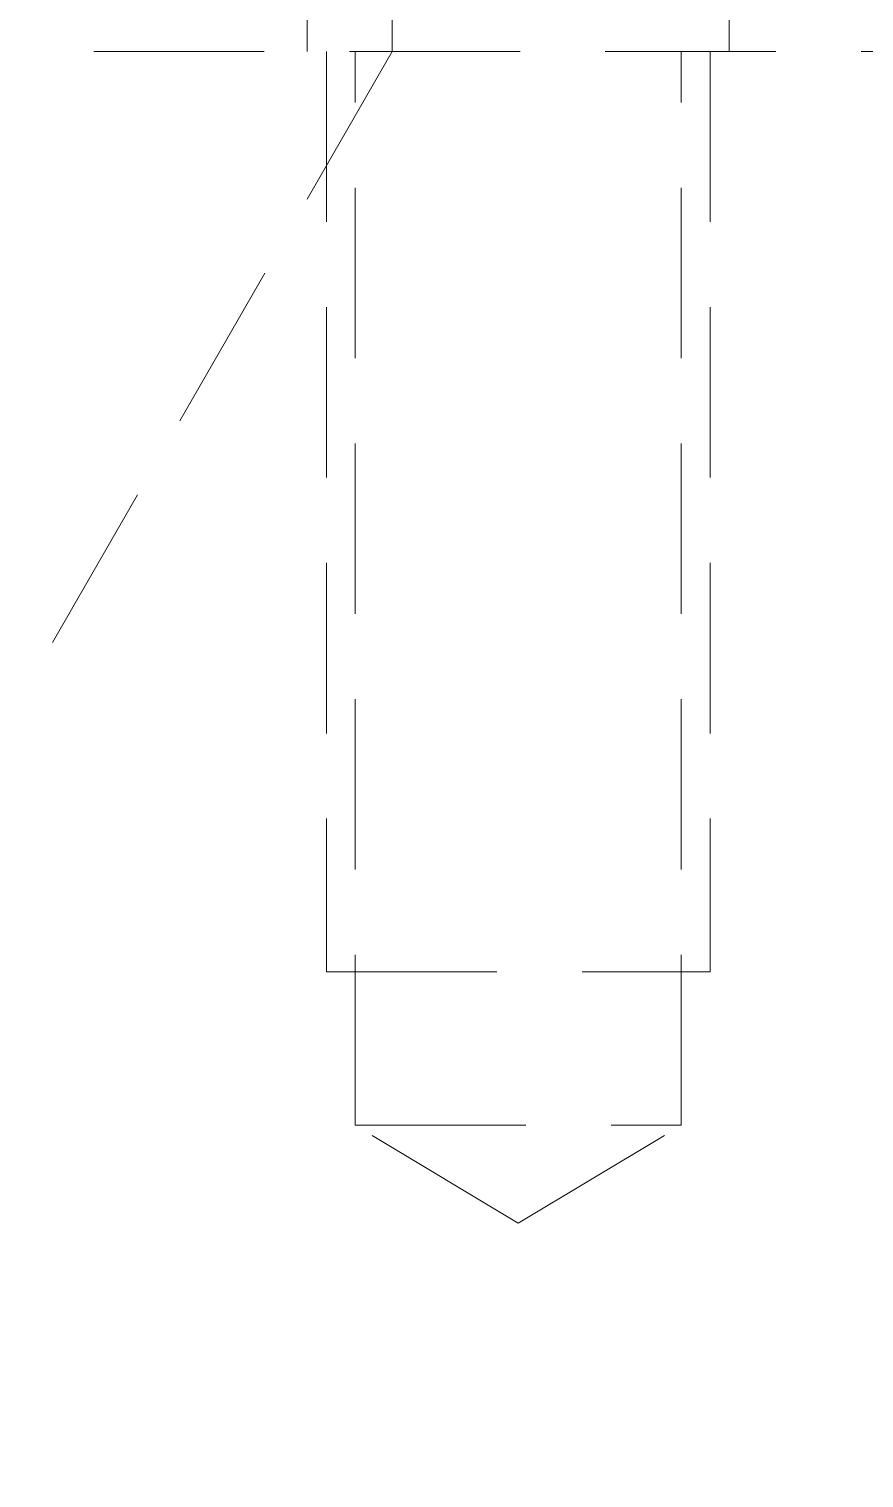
# Model space of a CAD drawing. Header units: millimetres. Extents: x -4200 to 3581, y -7493 to -4075.
# Drawn here: x -73.54 to -51.77, y -4613.45 to -4575.67 of the extents above; entities that cross this region are included whole.
import ezdxf

# ---------------------------------------------------------------- set-up
doc = ezdxf.new("R2010")
doc.units = ezdxf.units.MM
doc.header["$LTSCALE"] = 0.7
doc.linetypes.add('HIDDEN', pattern=[9.525, 6.35, -3.175])

msp = doc.modelspace()

# ---------------------------------------------------------------- linework, layer by layer
at = {"color": 3, "linetype": 'HIDDEN', "lineweight": 0}
for p, q in [((-64.068, -4576.255), (-64.068, -4556.255)), ((-66.284, -4576.255), (-66.284, -4567.255)), ((-55.284, -4576.255), (-55.284, -4567.255)), ((-34.068, -4576.255), (-144.068, -4576.255)), ((-34.068, -4576.255), (-89.068, -4576.255)), ((-64.068, -4576.255), (-75.568, -4596.255)), ((-64.068, -4576.255), (-75.568, -4596.255)), ((-65.784, -4576.255), (-65.784, -4600.255)), ((-65.034, -4604.255), (-65.034, -4576.255)), ((-56.534, -4604.255), (-56.534, -4576.255)), ((-55.784, -4576.255), (-55.784, -4600.255)), ((-65.784, -4600.255), (-55.784, -4600.255)), ((-65.034, -4604.255), (-56.534, -4604.255)), ((-60.784, -4606.809), (-65.034, -4604.255)), ((-60.784, -4606.809), (-56.534, -4604.255))]:
    msp.add_line(p, q, dxfattribs=at)
msp.add_open_spline([(-74.767, -4613.451), (-73.719, -4613.768), (-68.595, -4615.413), (-63.687, -4617.668), (-59.784, -4619.486)], degree=3, knots=[0, 0, 0, 0, 0.20325, 1, 1, 1, 1], dxfattribs=at)

doc.saveas('drawing.dxf')
